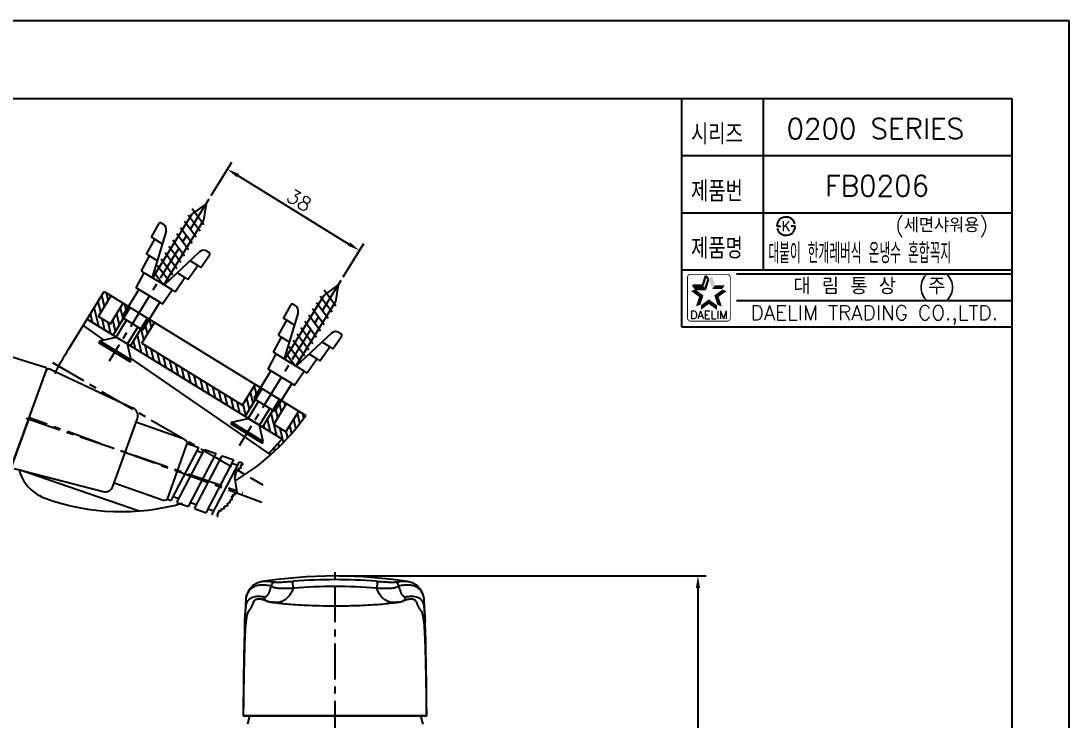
# Model space of a CAD drawing. Extents: x 7586 to 8180, y -5808 to -5388.
# Drawn here: x 7923.6 to 8180.5, y -5559.5 to -5388.1 of the extents above; entities that cross this region are included whole.
import ezdxf
from ezdxf.enums import TextEntityAlignment as Align

# ---------------------------------------------------------------- set-up
doc = ezdxf.new("R2010")
doc.units = 0
doc.header["$LTSCALE"] = 7
doc.header["$MEASUREMENT"] = 0
doc.linetypes.add('CENTER', pattern=[2, 1.25, -0.25, 0.25, -0.25])
doc.layers.get('0').update_dxf_attribs({"color": 2, "linetype": 'CONTINUOUS'})
for name, color, linetype in [('08_ALL_FEATURES', 7, 'CONTINUOUS'), ('CL', 1, 'CENTER'), ('D', 2, 'CONTINUOUS'), ('DIM', 2, 'CONTINUOUS'), ('DWG', 7, 'CONTINUOUS'), ('HT', 3, 'CONTINUOUS')]:
    doc.layers.add(name, color=color, linetype=linetype)
doc.styles.add('GHS', font='ROMANS.shx', dxfattribs={"bigfont": 'GHS.shx'})
doc.styles.add('HAN', font='TXT.shx', dxfattribs={"bigfont": 'GHS.shx'})
doc.styles.add('ROMANS', font='romans', dxfattribs={"bigfont": 'GHS.shx'})

# ---------------------------------------------------------------- blocks, each defined once
blk = doc.blocks.new('S')
at = {"layer": 'DWG', "color": 2}
for p, q in [((5592.17, 3275.28), (5596.35, 3275.51)), ((5596.35, 3276.4), (5600.01, 3276.61)), ((5596.35, 3275.51), (5596.35, 3276.4)), ((5596.35, 3275.51), (5596.35, 3273.32)), ((5600.54, 3276.11), (5600.54, 3275.6)), ((5568.04, 3273.82), (5567.54, 3273.82)), ((5567.54, 3264.82), (5567.54, 3273.82)), ((5568.04, 3273.82), (5568.04, 3269.32)), ((5568.04, 3273.82), (5570.94, 3270.92)), ((5583.79, 3273.12), (5587.98, 3273.36)), ((5583.79, 3272.32), (5583.79, 3273.12)), ((5587.98, 3274.17), (5592.17, 3274.41)), ((5587.98, 3273.36), (5587.98, 3274.17)), ((5599.43, 3274.15), (5587.98, 3271.06)), ((5587.98, 3273.36), (5587.98, 3269.32)), ((5592.17, 3274.41), (5592.17, 3275.28)), ((5592.17, 3274.41), (5592.17, 3272.19)), ((5570.94, 3270.92), (5575.79, 3270.92)), ((5570.94, 3270.92), (5570.94, 3267.72)), ((5583.79, 3272.32), (5575.79, 3272.32)), ((5575.79, 3272.32), (5575.79, 3269.32)), ((5583.79, 3266.32), (5583.79, 3272.32)), ((5587.82, 3267.72), (5589.37, 3271.57)), ((5587.98, 3270.92), (5606.46, 3270.92)), ((5589.37, 3267.07), (5591.18, 3271.57)), ((5591.18, 3267.07), (5592.99, 3271.57)), ((5592.99, 3267.07), (5594.8, 3271.57)), ((5594.8, 3267.07), (5596.61, 3271.57)), ((5596.61, 3267.07), (5598.42, 3271.57)), ((5598.42, 3267.07), (5600.23, 3271.57)), ((5600.23, 3267.07), (5602.04, 3271.57)), ((5602.04, 3267.07), (5603.85, 3271.57)), ((5603.85, 3267.07), (5605.66, 3271.57)), ((5605.66, 3267.07), (5607.47, 3271.57)), ((5610.33, 3269.33), (5606.46, 3270.92)), ((5568.04, 3264.82), (5568.04, 3269.32)), ((5568.04, 3264.82), (5570.94, 3267.72)), ((5570.94, 3267.72), (5575.79, 3267.72)), ((5575.79, 3266.32), (5575.79, 3269.32)), ((5587.98, 3265.28), (5587.98, 3269.32)), ((5587.98, 3267.72), (5606.46, 3267.72)), ((5610.33, 3269.33), (5606.47, 3267.72)), ((5583.79, 3266.32), (5575.79, 3266.32)), ((5583.79, 3266.32), (5583.79, 3265.52)), ((5583.79, 3265.52), (5587.98, 3265.28)), ((5599.43, 3264.49), (5587.98, 3267.59)), ((5587.98, 3265.28), (5587.98, 3264.47)), ((5592.17, 3264.23), (5592.17, 3266.45)), ((5596.35, 3263.13), (5596.35, 3265.32)), ((5567.54, 3264.82), (5568.04, 3264.82)), ((5587.98, 3264.47), (5592.17, 3264.23)), ((5592.17, 3264.23), (5592.17, 3263.37)), ((5592.17, 3263.37), (5596.35, 3263.13)), ((5596.35, 3263.13), (5596.35, 3262.24)), ((5600.54, 3263.04), (5600.54, 3262.53)), ((5596.35, 3262.24), (5600.01, 3262.03))]:
    blk.add_line(p, q, dxfattribs=at)
for centre, radius, start, end in [((5599.04, 3275.6), 1.5, 285.1209, 0.0005), ((5600.04, 3276.11), 0.5, 0.0005, 93.2254), ((5599.04, 3263.04), 1.5, 0.0005, 74.8801), ((5600.04, 3262.53), 0.5, 266.7756, 0.0005)]:
    blk.add_arc(centre, radius, start, end, dxfattribs=at)
blk = doc.blocks.new('RRJRTJR')
at = {"layer": 'HT'}
h = blk.add_hatch(dxfattribs=at)
h.set_pattern_fill('ANSI31', color=256, scale=10, angle=48.3666)
h.set_pattern_definition([(93.3666, (-23234.0394, 6594.5983), (-1.247842788, -0.073405562), [])])
h.paths.add_polyline_path([(30476.69, -10913.4), (30455.02, -10894.13), (30459.01, -10889.65), (30457.51, -10888.32), (30452.2, -10894.3), (30476.86, -10916.22), (30482.18, -10910.24), (30480.68, -10908.92)])
h.paths.add_polyline_path([(30448.29, -10888.15), (30445.68, -10885.83), (30449.66, -10881.34), (30448.17, -10880.02), (30442.85, -10885.99), (30448.46, -10890.98), (30453.77, -10885), (30452.28, -10883.67)])
edge = h.paths.add_edge_path()
edge.add_arc((30452.51, -10879.78), 55, 301.6255, 315.1778)
edge.add_line((30491.52, -10918.55), (30490.02, -10917.22))
edge.add_line((30490.02, -10917.22), (30486.04, -10921.7))
edge.add_line((30486.04, -10921.7), (30483.42, -10919.38))
edge.add_line((30483.42, -10919.38), (30487.41, -10914.89))
edge.add_line((30487.41, -10914.89), (30485.91, -10913.57))
edge.add_line((30485.91, -10913.57), (30480.6, -10919.54))
edge.add_line((30480.6, -10919.54), (30484.74, -10923.23))
edge.add_arc((30453.22, -10886.37), 48.5, 304.8222, 310.5369, ccw=False)
edge.add_line((30480.92, -10926.19), (30481.35, -10926.61))
at = {"color": 7, "linetype": 'Continuous'}
for p, q in [((30336.48, -10847.07), (30430.7, -10895.82)), ((30418.47, -10918.17), (30430.9, -10896.51))]:
    blk.add_line(p, q, dxfattribs=at)
blk.add_arc((30430.47, -10896.26), 0.5, 330.13, 62.6432, dxfattribs=at)
at = {"layer": 'CL', "color": 1}
for p, q in [((30477.38, -10862.2), (30446.39, -10897.07)), ((30505.79, -10887.44), (30474.14, -10923.05)), ((30432.65, -10895.04), (30478.23, -10933.5)), ((30423.92, -10907.3), (30473.08, -10934.55)), ((30477.25, -10937.69), (30424.68, -10907.34))]:
    blk.add_line(p, q, dxfattribs=at)
at = {"layer": 'D'}
blk.add_lwpolyline([(30474.18, -10927.32), (30474.17, -10927.78), (30473.8, -10927.77), (30473.79, -10927.95), (30473.61, -10927.95), (30473.6, -10928.5), (30473.04, -10928.49), (30473.03, -10928.86), (30472.66, -10928.85), (30472.66, -10929.04), (30472.29, -10929.03), (30472.28, -10929.4), (30472.09, -10929.39), (30472.08, -10929.95), (30471.9, -10929.94), (30471.88, -10930.5), (30471.7, -10930.49), (30471.61, -10934.19), (30471.05, -10934.17), (30471.04, -10934.73), (30470.48, -10934.71), (30470.48, -10935.08), (30470.11, -10935.07), (30470.09, -10935.81), (30469.72, -10935.8), (30469.71, -10935.99), (30469.53, -10935.98), (30469.52, -10936.35), (30469.15, -10936.34), (30469.15, -10936.53), (30468.78, -10936.52), (30468.76, -10937.07), (30468.21, -10937.06), (30468.2, -10937.24), (30467.83, -10937.23), (30467.82, -10937.6), (30467.09, -10937.59), (30467.08, -10937.96), (30466.52, -10937.94), (30466.52, -10938.13), (30466.33, -10938.12), (30466.33, -10938.31), (30466.14, -10938.3), (30466.13, -10938.67), (30465.95, -10938.67), (30465.94, -10939.22), (30465.77, -10939.22)], dxfattribs=at)
blk.add_point((30431.79, -10896.51), dxfattribs=at)
at = {"layer": 'DWG'}
for p, q in [((30437.18, -10892.38), (30448.17, -10880.02)), ((30445.68, -10885.83), (30449.66, -10881.34)), ((30448.17, -10880.02), (30491.52, -10918.55)), ((30448.29, -10888.15), (30452.28, -10883.67)), ((30442.85, -10885.99), (30484.74, -10923.23)), ((30445.68, -10885.83), (30448.29, -10888.15)), ((30448.46, -10890.98), (30453.77, -10885)), ((30441.62, -10887.39), (30446.04, -10891.76)), ((30452.2, -10894.3), (30457.51, -10888.32)), ((30455.02, -10894.13), (30459.01, -10889.65)), ((30455.02, -10894.13), (30476.69, -10913.4)), ((30424.68, -10907.34), (30430.78, -10896.73)), ((30431.79, -10896.51), (30450.2, -10909.46)), ((30451.74, -10897.38), (30481.35, -10926.61)), ((30424.68, -10907.34), (30418.59, -10917.95)), ((30476.69, -10913.4), (30480.68, -10908.92)), ((30441.94, -10927.49), (30450.78, -10912.1)), ((30476.86, -10916.22), (30482.18, -10910.24)), ((30460.94, -10919), (30450.26, -10912.93)), ((30480.6, -10919.54), (30485.91, -10913.57)), ((30483.42, -10919.38), (30487.41, -10914.89)), ((30486.04, -10921.7), (30490.02, -10917.22)), ((30418.91, -10918.93), (30439.37, -10928.31)), ((30420.04, -10919.44), (30447.26, -10934.53)), ((30486.04, -10921.7), (30483.42, -10919.38)), ((30454.58, -10932.86), (30461.75, -10920.26)), ((30455.45, -10933.36), (30464.39, -10921.76)), ((30456.74, -10934.09), (30465.67, -10922.49)), ((30461.75, -10920.26), (30464.39, -10921.76)), ((30465.09, -10923.3), (30463.77, -10922.56)), ((30465.67, -10922.49), (30468.31, -10923.98)), ((30459.37, -10935.58), (30468.31, -10923.98)), ((30460.69, -10936.33), (30469.62, -10924.73)), ((30469.01, -10925.53), (30467.69, -10924.78)), ((30469.62, -10924.73), (30472.26, -10926.23)), ((30423.37, -10926.21), (30423.43, -10926.26)), ((30453.09, -10932.82), (30442.41, -10926.75)), ((30463.32, -10937.83), (30472.26, -10926.23)), ((30464.61, -10938.56), (30473.55, -10926.96)), ((30472.96, -10927.78), (30471.64, -10927.03)), ((30473.55, -10926.96), (30474.18, -10927.32)), ((30454.58, -10932.86), (30455.45, -10933.36)), ((30457.38, -10933.3), (30456.07, -10932.56)), ((30456.74, -10934.09), (30459.37, -10935.58)), ((30461.31, -10935.53), (30459.99, -10934.78)), ((30460.69, -10936.33), (30463.32, -10937.83)), ((30465.26, -10937.78), (30463.94, -10937.03))]:
    blk.add_line(p, q, dxfattribs=at)
for centre, radius, start, end in [((30549.29, -10992.04), 150, 138.3666, 141.0462), ((30431.38, -10897.08), 0.7, 54.8736, 150.13), ((30449.05, -10911.1), 2, 330.13, 54.8736), ((30430.01, -10918.73), 10, 184.0321, 228.3666), ((30460.24, -10920.32), 1.5, 2.6019, 62.1343), ((30452.51, -10879.78), 55, 290.6164, 315.1778), ((30453.22, -10886.37), 48.5, 304.8222, 310.5369), ((30430.07, -10918.79), 10, 228.3666, 240.1015), ((30452.51, -10879.78), 55, 240.1015, 275.8073), ((30440.21, -10926.49), 2, 245.3864, 330.13), ((30453.87, -10931.54), 1.5, 238.6695, 298.2019)]:
    blk.add_arc(centre, radius, start, end, dxfattribs=at)
at = {"layer": 'D', "rotation": 48.36657741963668}
for p in [(29192.73, -17228.43), (29221.13, -17253.68)]:
    blk.add_blockref('S', p, dxfattribs=at)
blk = doc.blocks.new('BORDER')
for p, q in [((1, 1), (0, 1)), ((1, 0), (1, 1))]:
    blk.add_line(p, q)
blk = doc.blocks.new('KS')
at = {"layer": 'D'}
for p, q in [((-2.25, 0), (-1.75, 0)), ((-1.75, 0), (-1.25, 0)), ((1.75, 0), (1.25, 0)), ((2.25, 0), (1.75, 0))]:
    blk.add_line(p, q, dxfattribs=at)
for start, end in [(15, 180), (195, 0)]:
    blk.add_arc((0, 0), 2.25, start, end, dxfattribs=at)
at = {"layer": 'D', "style": 'HAN'}
blk.add_text('K', height=2.39, dxfattribs=at).set_placement((0, 0), align=Align.MIDDLE)

msp = doc.modelspace()

# ---------------------------------------------------------------- linework, layer by layer
at = {"color": 4}
for p, q in [((7617.5, -5407.09), (8166.5, -5407.09)), ((8166.5, -5407.09), (8166.5, -5797.09))]:
    msp.add_line(p, q, dxfattribs=at)
at = {"color": 7}
for p, q in [((8085.5, -5407.09), (8085.5, -5463.09)), ((8105.5, -5407.09), (8105.5, -5449.09)), ((8085.5, -5421.09), (8166.5, -5421.09)), ((8085.5, -5435.09), (8166.5, -5435.09)), ((8085.5, -5449.09), (8166.5, -5449.09)), ((8085.5, -5463.09), (8166.5, -5463.09))]:
    msp.add_line(p, q, dxfattribs=at)
at = {"color": 2}
for p, q in [((8090.74, -5452.9), (8091.49, -5450.6)), ((8092.15, -5451.51), (8091.49, -5450.6)), ((8088.31, -5452.9), (8090.74, -5452.9)), ((8088.98, -5453.82), (8088.31, -5452.9)), ((8091.4, -5453.82), (8092.15, -5451.51)), ((8088.98, -5453.82), (8091.4, -5453.82))]:
    msp.add_line(p, q, dxfattribs=at)
at = {"color": 2, "linetype": 'Continuous'}
for p, q in [((8099, -5450.09), (8166.5, -5450.09)), ((8099, -5456.59), (8166.5, -5456.59))]:
    msp.add_line(p, q, dxfattribs=at)
at = {"color": 7, "linetype": 'Continuous'}
for p, q in [((7978.1, -5558.49), (8023.1, -5558.49)), ((8023.09, -5558.49), (7978.11, -5558.49))]:
    msp.add_line(p, q, dxfattribs=at)
at = {"color": 2, "linetype": 'Continuous', "const_width": 0.2}
for points in [[(8086.97, -5450.95, -0.414214), (8087.72, -5450.2)], [(8086.97, -5460.95), (8086.97, -5450.95, -1)], [(8087.72, -5450.2), (8096.72, -5450.2, -0.414214), (8097.47, -5450.95, 0.043396)], [(8097.47, -5450.95), (8097.47, -5460.95, -0.414214), (8096.72, -5461.7)], [(8096.72, -5461.7), (8087.97, -5461.7, -0.414214), (8086.97, -5460.95, 0.672398)]]:
    msp.add_lwpolyline(points, format="xyb", dxfattribs=at)
at = {"color": 2}
for points in [[(8090.74, -5452.9), (8091.4, -5453.82), (8091.49, -5450.6), (8092.15, -5451.51)], [(8092.96, -5450.6), (8092.3, -5451.51), (8093.71, -5452.9), (8093.05, -5453.82)], [(8088.31, -5452.9), (8088.98, -5453.82), (8090.74, -5452.9), (8091.4, -5453.82)], [(8093.71, -5452.9), (8093.05, -5453.82), (8096.14, -5452.9), (8095.47, -5453.82)], [(8089.82, -5455.73), (8090.89, -5455.38), (8087.85, -5454.31), (8088.93, -5453.96)], [(8089.07, -5458.04), (8090.14, -5457.69), (8089.82, -5455.73), (8090.89, -5455.38)], [(8096.59, -5454.31), (8095.52, -5453.96), (8094.63, -5455.73), (8093.56, -5455.38)], [(8094.63, -5455.73), (8093.56, -5455.38), (8095.38, -5458.04), (8094.31, -5457.69)], [(8092.22, -5457.48), (8092.22, -5456.35), (8090.26, -5458.91), (8090.26, -5457.78)], [(8094.19, -5458.91), (8094.19, -5457.78), (8092.22, -5457.48), (8092.22, -5456.35)]]:
    msp.add_solid(points, dxfattribs=at)
at = {"layer": '08_ALL_FEATURES', "color": 7, "linetype": 'Continuous'}
for p, q in [((7986.39, -5525.01), (7982.75, -5525.53)), ((7982.75, -5525.53), (7982.77, -5525.53)), ((8019.47, -5525.81), (8018.38, -5525.53)), ((8018.38, -5525.53), (8018.4, -5525.53)), ((7978.71, -5529.82), (7978.44, -5536.28)), ((7978.71, -5529.8), (7978.71, -5529.82)), ((7981.3, -5529.87), (7981.27, -5529.88)), ((7981.28, -5529.88), (7981.29, -5529.88)), ((7981.28, -5529.88), (7981.28, -5529.88)), ((7981.29, -5529.87), (7981.29, -5529.87)), ((7981.29, -5529.88), (7981.29, -5529.88)), ((7981.29, -5529.88), (7981.29, -5529.88)), ((7981.29, -5529.88), (7981.29, -5529.88)), ((7981.3, -5529.87), (7981.3, -5529.87)), ((7981.3, -5529.87), (7981.3, -5529.87)), ((7981.3, -5529.87), (7981.3, -5529.87)), ((7981.31, -5529.87), (7981.31, -5529.87)), ((7981.31, -5529.87), (7981.31, -5529.87)), ((7981.32, -5529.86), (7981.32, -5529.86)), ((7981.33, -5529.86), (7981.33, -5529.86)), ((7981.33, -5529.86), (7981.33, -5529.86)), ((7981.34, -5529.86), (7981.34, -5529.86)), ((7981.34, -5529.86), (7981.34, -5529.86)), ((7981.35, -5529.85), (7981.36, -5529.85)), ((7981.35, -5529.86), (7981.35, -5529.85)), ((7981.36, -5529.85), (7981.36, -5529.85)), ((7981.37, -5529.85), (7981.38, -5529.85)), ((7981.37, -5529.85), (7981.37, -5529.85)), ((7981.38, -5529.85), (7981.39, -5529.84)), ((7981.39, -5529.84), (7981.4, -5529.84)), ((7981.39, -5529.84), (7981.39, -5529.84)), ((7981.4, -5529.84), (7981.41, -5529.84)), ((7981.41, -5529.84), (7981.42, -5529.84)), ((7981.42, -5529.84), (7981.43, -5529.83)), ((7981.43, -5529.83), (7981.44, -5529.83)), ((7981.43, -5529.83), (7981.43, -5529.83)), ((7981.44, -5529.83), (7981.45, -5529.83)), ((7981.45, -5529.83), (7981.46, -5529.82)), ((7981.46, -5529.82), (7981.47, -5529.82)), ((7981.49, -5529.82), (7981.5, -5529.82)), ((7981.52, -5529.81), (7981.53, -5529.81)), ((7981.52, -5529.81), (7981.52, -5529.81)), ((7981.53, -5529.81), (7981.54, -5529.81)), ((7981.54, -5529.81), (7981.55, -5529.81)), ((7981.55, -5529.81), (7981.56, -5529.8)), ((7981.56, -5529.8), (7981.58, -5529.8)), ((7981.58, -5529.8), (7981.59, -5529.8)), ((7981.59, -5529.8), (7981.6, -5529.8)), ((7981.6, -5529.8), (7981.62, -5529.8)), ((7981.62, -5529.8), (7981.63, -5529.79)), ((7981.63, -5529.79), (7981.64, -5529.79)), ((7981.64, -5529.79), (7981.66, -5529.79)), ((7981.66, -5529.79), (7981.67, -5529.79)), ((7981.7, -5529.78), (7981.72, -5529.78)), ((7981.72, -5529.78), (7981.73, -5529.78)), ((7981.73, -5529.78), (7981.75, -5529.78)), ((7981.75, -5529.78), (7981.76, -5529.78)), ((7981.76, -5529.78), (7981.78, -5529.78)), ((7981.78, -5529.78), (7981.8, -5529.78)), ((7981.8, -5529.78), (7981.81, -5529.78)), ((7981.81, -5529.78), (7981.83, -5529.77)), ((7981.83, -5529.77), (7981.85, -5529.77)), ((7982.24, -5529.79), (7982.27, -5529.79)), ((7982.27, -5529.79), (7982.3, -5529.79)), ((7982.3, -5529.79), (7982.33, -5529.8)), ((7982.33, -5529.8), (7982.36, -5529.8)), ((7982.36, -5529.8), (7982.39, -5529.8)), ((7982.39, -5529.8), (7982.42, -5529.81)), ((7982.42, -5529.81), (7982.45, -5529.81)), ((7982.45, -5529.81), (7982.48, -5529.82)), ((7982.48, -5529.82), (7982.51, -5529.82)), ((7982.51, -5529.82), (7982.54, -5529.83)), ((7982.54, -5529.83), (7982.58, -5529.83)), ((7982.58, -5529.83), (7982.61, -5529.84)), ((7982.61, -5529.84), (7982.64, -5529.85)), ((7982.64, -5529.85), (7982.68, -5529.86)), ((7982.68, -5529.86), (7982.71, -5529.86)), ((7982.71, -5529.86), (7982.75, -5529.87)), ((7982.92, -5529.92), (7982.96, -5529.93)), ((7982.96, -5529.93), (7983.01, -5529.94)), ((7983.01, -5529.94), (7983.06, -5529.96)), ((7983.06, -5529.96), (7983.11, -5529.97)), ((7983.11, -5529.97), (7983.17, -5529.99)), ((7983.17, -5529.99), (7983.23, -5530.01)), ((7983.23, -5530.01), (7983.29, -5530.03)), ((7984.43, -5530.48), (7984.47, -5530.49)), ((7984.47, -5530.49), (7984.51, -5530.49)), ((7984.51, -5530.49), (7984.54, -5530.5)), ((7984.54, -5530.5), (7984.58, -5530.51)), ((7984.58, -5530.51), (7984.62, -5530.52)), ((7984.62, -5530.52), (7984.65, -5530.52)), ((7984.65, -5530.52), (7984.69, -5530.53)), ((7984.69, -5530.53), (7984.72, -5530.53)), ((7984.72, -5530.53), (7984.78, -5530.54)), ((7984.78, -5530.54), (7984.83, -5530.55)), ((7984.83, -5530.55), (7984.89, -5530.56)), ((7984.89, -5530.56), (7984.95, -5530.57)), ((7984.95, -5530.57), (7985.12, -5530.59)), ((7985.12, -5530.59), (7985.4, -5530.63)), ((7985.4, -5530.63), (7985.7, -5530.67)), ((7985.7, -5530.67), (7986.01, -5530.71)), ((7986.01, -5530.71), (7986.34, -5530.76)), ((8014.5, -5530.79), (8014.94, -5530.74)), ((8014.94, -5530.74), (8015.22, -5530.7)), ((8015.22, -5530.7), (8015.5, -5530.67)), ((8015.5, -5530.67), (8015.77, -5530.63)), ((8015.77, -5530.63), (8016.13, -5530.58)), ((8016.12, -5530.58), (8016.21, -5530.57)), ((8016.21, -5530.57), (8016.26, -5530.56)), ((8016.26, -5530.56), (8016.31, -5530.55)), ((8016.31, -5530.55), (8016.36, -5530.54)), ((8016.36, -5530.54), (8016.42, -5530.54)), ((8016.42, -5530.54), (8016.45, -5530.53)), ((8016.45, -5530.53), (8016.49, -5530.52)), ((8016.54, -5530.51), (8016.57, -5530.51)), ((8016.57, -5530.51), (8016.61, -5530.5)), ((8016.61, -5530.5), (8016.65, -5530.49)), ((8016.65, -5530.49), (8016.68, -5530.49)), ((8016.68, -5530.49), (8016.72, -5530.48)), ((8016.72, -5530.48), (8016.75, -5530.47)), ((8016.75, -5530.47), (8016.79, -5530.46)), ((8017.64, -5530.11), (8017.67, -5530.1)), ((8017.67, -5530.1), (8017.69, -5530.09)), ((8017.69, -5530.09), (8017.71, -5530.08)), ((8017.71, -5530.08), (8017.74, -5530.07)), ((8017.74, -5530.07), (8017.78, -5530.06)), ((8017.78, -5530.06), (8017.82, -5530.05)), ((8017.82, -5530.05), (8017.85, -5530.03)), ((8017.85, -5530.03), (8017.89, -5530.02)), ((8017.89, -5530.02), (8017.93, -5530.01)), ((8017.93, -5530.01), (8017.96, -5530)), ((8017.96, -5530), (8018, -5529.99)), ((8018, -5529.99), (8018.03, -5529.98)), ((8018.03, -5529.98), (8018.06, -5529.97)), ((8018.06, -5529.97), (8018.1, -5529.96)), ((8018.1, -5529.96), (8018.13, -5529.95)), ((8018.13, -5529.95), (8018.16, -5529.94)), ((8018.16, -5529.94), (8018.19, -5529.93)), ((8018.19, -5529.93), (8018.22, -5529.92)), ((8018.22, -5529.92), (8018.25, -5529.91)), ((8018.25, -5529.91), (8018.28, -5529.9)), ((8018.28, -5529.9), (8018.31, -5529.9)), ((8018.31, -5529.9), (8018.33, -5529.89)), ((8018.33, -5529.89), (8018.36, -5529.88)), ((8018.36, -5529.88), (8018.39, -5529.87)), ((8018.39, -5529.87), (8018.42, -5529.87)), ((8018.42, -5529.87), (8018.44, -5529.86)), ((8018.44, -5529.86), (8018.47, -5529.86)), ((8018.47, -5529.86), (8018.5, -5529.85)), ((8018.5, -5529.85), (8018.51, -5529.85)), ((8018.51, -5529.85), (8018.53, -5529.84)), ((8018.53, -5529.84), (8018.55, -5529.84)), ((8018.55, -5529.84), (8018.57, -5529.84)), ((8018.57, -5529.84), (8018.58, -5529.83)), ((8018.58, -5529.83), (8018.6, -5529.83)), ((8018.6, -5529.83), (8018.62, -5529.83)), ((8018.62, -5529.83), (8018.63, -5529.82)), ((8018.63, -5529.82), (8018.65, -5529.82)), ((8018.65, -5529.82), (8018.67, -5529.82)), ((8018.67, -5529.82), (8018.68, -5529.82)), ((8018.68, -5529.82), (8018.7, -5529.81)), ((8018.7, -5529.81), (8018.71, -5529.81)), ((8018.71, -5529.81), (8018.73, -5529.81)), ((8018.73, -5529.81), (8018.75, -5529.81)), ((8018.75, -5529.81), (8018.76, -5529.8)), ((8018.76, -5529.8), (8018.78, -5529.8)), ((8018.78, -5529.8), (8018.79, -5529.8)), ((8018.79, -5529.8), (8018.81, -5529.8)), ((8018.81, -5529.8), (8018.82, -5529.79)), ((8018.82, -5529.79), (8018.84, -5529.79)), ((8018.84, -5529.79), (8018.85, -5529.79)), ((8018.85, -5529.79), (8018.87, -5529.79)), ((8018.87, -5529.79), (8018.88, -5529.79)), ((8018.9, -5529.79), (8018.92, -5529.78)), ((8018.92, -5529.78), (8018.93, -5529.78)), ((8018.93, -5529.78), (8018.95, -5529.78)), ((8018.95, -5529.78), (8018.96, -5529.78)), ((8018.96, -5529.78), (8018.98, -5529.78)), ((8018.98, -5529.78), (8018.99, -5529.78)), ((8018.99, -5529.78), (8019, -5529.78)), ((8019, -5529.78), (8019.02, -5529.78)), ((8019.02, -5529.78), (8019.03, -5529.78)), ((8019.03, -5529.78), (8019.04, -5529.78)), ((8019.04, -5529.78), (8019.06, -5529.77)), ((8019.06, -5529.77), (8019.07, -5529.77)), ((8019.07, -5529.77), (8019.08, -5529.77)), ((8019.08, -5529.77), (8019.1, -5529.77)), ((8019.1, -5529.77), (8019.11, -5529.77)), ((8019.11, -5529.77), (8019.12, -5529.77)), ((8019.12, -5529.77), (8019.13, -5529.77)), ((8019.13, -5529.77), (8019.15, -5529.77)), ((8019.15, -5529.77), (8019.16, -5529.77)), ((8019.16, -5529.77), (8019.17, -5529.77)), ((8019.17, -5529.77), (8019.18, -5529.77)), ((8019.18, -5529.77), (8019.2, -5529.77)), ((8019.2, -5529.77), (8019.21, -5529.77)), ((8019.21, -5529.77), (8019.22, -5529.77)), ((8019.22, -5529.77), (8019.23, -5529.77)), ((8019.23, -5529.77), (8019.24, -5529.77)), ((8019.24, -5529.77), (8019.25, -5529.77)), ((8019.25, -5529.77), (8019.27, -5529.77)), ((8019.27, -5529.77), (8019.28, -5529.77)), ((8019.28, -5529.77), (8019.29, -5529.77)), ((8019.29, -5529.77), (8019.3, -5529.77)), ((8019.3, -5529.77), (8019.31, -5529.77)), ((8019.31, -5529.77), (8019.32, -5529.77)), ((8019.32, -5529.77), (8019.33, -5529.78)), ((8019.33, -5529.78), (8019.34, -5529.78)), ((8019.34, -5529.78), (8019.35, -5529.78)), ((8019.35, -5529.78), (8019.37, -5529.78)), ((8019.37, -5529.78), (8019.38, -5529.78)), ((8019.38, -5529.78), (8019.39, -5529.78)), ((8019.39, -5529.78), (8019.4, -5529.78)), ((8019.4, -5529.78), (8019.41, -5529.78)), ((8019.41, -5529.78), (8019.42, -5529.78)), ((8019.42, -5529.78), (8019.43, -5529.78)), ((8019.43, -5529.78), (8019.44, -5529.78)), ((8019.44, -5529.78), (8019.45, -5529.78)), ((8019.45, -5529.78), (8019.46, -5529.79)), ((8019.46, -5529.79), (8019.47, -5529.79)), ((8019.47, -5529.79), (8019.48, -5529.79)), ((8019.48, -5529.79), (8019.49, -5529.79)), ((8019.48, -5529.79), (8019.48, -5529.79)), ((8019.51, -5529.79), (8019.52, -5529.79)), ((8019.52, -5529.79), (8019.53, -5529.79)), ((8019.53, -5529.79), (8019.53, -5529.8)), ((8019.54, -5529.8), (8019.54, -5529.8)), ((8019.55, -5529.8), (8019.55, -5529.8)), ((8019.56, -5529.8), (8019.56, -5529.8)), ((8019.57, -5529.8), (8019.59, -5529.8)), ((8019.57, -5529.8), (8019.57, -5529.8)), ((8019.59, -5529.8), (8019.6, -5529.81)), ((8019.6, -5529.81), (8019.61, -5529.81)), ((8019.61, -5529.81), (8019.62, -5529.81)), ((8019.62, -5529.81), (8019.63, -5529.81)), ((8019.63, -5529.81), (8019.65, -5529.82)), ((8019.66, -5529.82), (8019.67, -5529.82)), ((8019.67, -5529.82), (8019.68, -5529.82)), ((8019.68, -5529.82), (8019.7, -5529.83)), ((8019.7, -5529.83), (8019.71, -5529.83)), ((8019.71, -5529.83), (8019.72, -5529.83)), ((8019.71, -5529.83), (8019.71, -5529.83)), ((8019.72, -5529.83), (8019.73, -5529.84)), ((8019.73, -5529.84), (8019.74, -5529.84)), ((8019.74, -5529.84), (8019.75, -5529.84)), ((8019.75, -5529.84), (8019.76, -5529.84)), ((8019.76, -5529.84), (8019.77, -5529.85)), ((8019.77, -5529.85), (8019.78, -5529.85)), ((8019.78, -5529.85), (8019.79, -5529.85)), ((8019.78, -5529.85), (8019.78, -5529.85)), ((8019.79, -5529.85), (8019.8, -5529.86)), ((8019.81, -5529.86), (8019.81, -5529.86)), ((8019.82, -5529.86), (8019.83, -5529.86)), ((8019.82, -5529.86), (8019.82, -5529.86)), ((8019.83, -5529.87), (8019.84, -5529.87)), ((8019.83, -5529.87), (8019.83, -5529.87)), ((8019.84, -5529.87), (8019.85, -5529.87)), ((8019.84, -5529.87), (8019.84, -5529.87)), ((8019.86, -5529.88), (8019.85, -5529.87)), ((8019.85, -5529.87), (8019.85, -5529.87)), ((8019.85, -5529.87), (8019.85, -5529.87)), ((8019.86, -5529.88), (8019.86, -5529.88)), ((8019.86, -5529.88), (8019.86, -5529.88)), ((8019.86, -5529.88), (8019.86, -5529.88)), ((8019.86, -5529.88), (8019.86, -5529.88)), ((8022.44, -5529.82), (8022.44, -5529.8)), ((8022.71, -5536.28), (8022.44, -5529.82)), ((7986.34, -5530.76), (7986.69, -5530.8)), ((7986.69, -5530.8), (7987.06, -5530.84)), ((7987.06, -5530.84), (7987.45, -5530.88)), ((7987.45, -5530.88), (7987.87, -5530.92)), ((7987.87, -5530.92), (7988.31, -5530.97)), ((7988.31, -5530.97), (7988.78, -5531.01)), ((7988.78, -5531.01), (7989.27, -5531.05)), ((7989.27, -5531.05), (7989.79, -5531.09)), ((7989.79, -5531.09), (7990.35, -5531.14)), ((7990.35, -5531.14), (7990.95, -5531.18)), ((7990.95, -5531.18), (7991.59, -5531.22)), ((7991.59, -5531.22), (7992.27, -5531.26)), ((7992.27, -5531.26), (7992.98, -5531.3)), ((7992.98, -5531.3), (7993.74, -5531.33)), ((7994.96, -5531.38), (7995.83, -5531.41)), ((7995.83, -5531.41), (7996.74, -5531.43)), ((7996.74, -5531.43), (7997.69, -5531.45)), ((7997.69, -5531.45), (7998.67, -5531.47)), ((7998.67, -5531.47), (7999.68, -5531.48)), ((7999.68, -5531.48), (8000.69, -5531.48)), ((8000.69, -5531.48), (8001.49, -5531.48)), ((8001.49, -5531.48), (8002.27, -5531.47)), ((8002.27, -5531.47), (8003.03, -5531.46)), ((8003.03, -5531.46), (8003.78, -5531.45)), ((8003.78, -5531.45), (8004.5, -5531.43)), ((8004.5, -5531.43), (8005.21, -5531.41)), ((8005.21, -5531.41), (8005.9, -5531.39)), ((8005.9, -5531.39), (8006.57, -5531.37)), ((8006.57, -5531.37), (8007.22, -5531.34)), ((8008.07, -5531.3), (8008.69, -5531.27)), ((8008.69, -5531.27), (8009.29, -5531.24)), ((8009.29, -5531.24), (8009.88, -5531.2)), ((8009.88, -5531.2), (8010.45, -5531.16)), ((8010.45, -5531.16), (8011.01, -5531.12)), ((8011.01, -5531.12), (8011.55, -5531.08)), ((8011.55, -5531.08), (8012.08, -5531.04)), ((8012.08, -5531.04), (8012.59, -5530.99)), ((8012.59, -5530.99), (8013.09, -5530.94)), ((8013.09, -5530.94), (8013.57, -5530.89)), ((8013.57, -5530.89), (8014.04, -5530.84)), ((8014.04, -5530.84), (8014.5, -5530.79)), ((7978.4, -5537.53), (7978.37, -5538.53)), ((7978.43, -5536.53), (7978.4, -5537.53)), ((7978.44, -5536.29), (7978.43, -5536.53)), ((8022.75, -5537.37), (8022.71, -5536.29)), ((8022.78, -5538.33), (8022.75, -5537.37)), ((8022.81, -5539.6), (8022.78, -5538.33)), ((7978.33, -5539.84), (7978.16, -5549.34)), ((7978.37, -5538.53), (7978.33, -5539.84)), ((8022.86, -5541.93), (8022.81, -5539.6)), ((8023.01, -5550.95), (8022.86, -5541.93)), ((7978.16, -5549.34), (7978.12, -5552.22)), ((8023.04, -5553.81), (8023.01, -5550.95)), ((7978.12, -5552.22), (7978.09, -5555.46)), ((8023.05, -5555.13), (8023.04, -5553.81)), ((7978.09, -5555.46), (7978.08, -5558.49)), ((8023.07, -5558.33), (8023.05, -5555.13)), ((8023.07, -5558.49), (7978.08, -5558.49)), ((8023.07, -5558.49), (8023.07, -5558.33))]:
    msp.add_line(p, q, dxfattribs=at)
for points in [[(7982.77, -5525.53), (7981.68, -5525.81), (7980.42, -5526.51), (7979.6, -5527.4), (7979.16, -5528.26), (7978.85, -5529.06), (7978.71, -5529.8)], [(8000.57, -5524.12), (7993.56, -5524.34), (7986.39, -5525.01)], [(8018.4, -5525.53), (8014.76, -5525.01), (8007.58, -5524.34), (8000.57, -5524.12)], [(8022.44, -5529.8), (8022.29, -5529.06), (8021.99, -5528.26), (8021.55, -5527.4), (8020.73, -5526.51), (8019.47, -5525.81)], [(7981.32, -5529.87), (7981.32, -5529.87), (7981.32, -5529.87)], [(7981.47, -5529.82), (7981.48, -5529.82), (7981.49, -5529.82)], [(7981.5, -5529.82), (7981.51, -5529.81), (7981.51, -5529.81)], [(7981.67, -5529.79), (7981.69, -5529.79), (7981.69, -5529.79), (7981.7, -5529.78)], [(7981.85, -5529.77), (7981.87, -5529.77), (7981.88, -5529.77), (7981.9, -5529.77), (7981.91, -5529.77), (7981.92, -5529.77), (7981.93, -5529.77), (7981.94, -5529.77), (7981.96, -5529.77), (7981.97, -5529.77), (7981.98, -5529.77), (7981.99, -5529.77), (7982, -5529.77), (7982.02, -5529.77), (7982.03, -5529.77), (7982.04, -5529.77), (7982.05, -5529.77), (7982.07, -5529.77), (7982.08, -5529.77), (7982.09, -5529.77), (7982.11, -5529.78), (7982.12, -5529.78), (7982.13, -5529.78), (7982.15, -5529.78), (7982.16, -5529.78), (7982.17, -5529.78), (7982.19, -5529.78), (7982.2, -5529.78), (7982.21, -5529.78), (7982.23, -5529.78), (7982.24, -5529.79)], [(7982.75, -5529.87), (7982.78, -5529.88), (7982.8, -5529.89), (7982.83, -5529.89), (7982.85, -5529.9), (7982.87, -5529.9), (7982.89, -5529.91), (7982.92, -5529.92)], [(7983.29, -5530.03), (7983.35, -5530.05), (7983.38, -5530.06), (7983.41, -5530.07), (7983.44, -5530.08), (7983.47, -5530.09), (7983.49, -5530.11), (7983.52, -5530.12), (7983.55, -5530.13), (7983.57, -5530.14), (7983.59, -5530.15), (7983.61, -5530.15), (7983.62, -5530.16), (7983.63, -5530.16), (7983.64, -5530.17), (7983.65, -5530.18), (7983.66, -5530.18), (7983.69, -5530.2), (7983.72, -5530.22), (7983.73, -5530.22)], [(7983.73, -5530.22), (7983.74, -5530.23), (7983.75, -5530.24), (7983.76, -5530.24), (7983.78, -5530.25), (7983.79, -5530.26), (7983.8, -5530.26), (7983.82, -5530.27), (7983.83, -5530.28), (7983.85, -5530.29), (7983.86, -5530.29), (7983.88, -5530.3), (7983.89, -5530.31), (7983.91, -5530.31), (7983.92, -5530.32), (7983.94, -5530.33), (7983.95, -5530.33), (7983.97, -5530.34), (7983.98, -5530.35), (7984, -5530.35), (7984.01, -5530.36), (7984.03, -5530.36), (7984.05, -5530.37), (7984.06, -5530.38), (7984.08, -5530.38), (7984.09, -5530.39), (7984.11, -5530.39), (7984.13, -5530.4), (7984.14, -5530.4), (7984.16, -5530.41), (7984.18, -5530.41), (7984.2, -5530.42), (7984.21, -5530.42), (7984.23, -5530.43), (7984.25, -5530.43), (7984.27, -5530.44), (7984.28, -5530.44), (7984.3, -5530.45), (7984.32, -5530.45), (7984.34, -5530.46), (7984.36, -5530.46), (7984.38, -5530.47), (7984.4, -5530.47), (7984.43, -5530.48)], [(8016.49, -5530.52), (8016.5, -5530.52), (8016.54, -5530.51)], [(8016.79, -5530.46), (8016.8, -5530.46), (8016.82, -5530.45), (8016.84, -5530.45), (8016.86, -5530.44), (8016.87, -5530.44), (8016.89, -5530.44), (8016.91, -5530.43), (8016.92, -5530.43), (8016.94, -5530.42), (8016.95, -5530.42), (8016.97, -5530.41), (8016.98, -5530.41), (8017, -5530.4), (8017.02, -5530.4), (8017.03, -5530.39), (8017.05, -5530.39), (8017.06, -5530.38), (8017.08, -5530.38), (8017.09, -5530.37), (8017.11, -5530.37), (8017.12, -5530.36), (8017.13, -5530.36), (8017.15, -5530.35), (8017.16, -5530.35), (8017.18, -5530.34), (8017.19, -5530.34), (8017.2, -5530.33), (8017.22, -5530.32), (8017.23, -5530.32), (8017.25, -5530.31), (8017.26, -5530.31), (8017.27, -5530.3), (8017.29, -5530.29), (8017.3, -5530.29), (8017.31, -5530.28), (8017.32, -5530.27), (8017.34, -5530.27), (8017.35, -5530.26), (8017.36, -5530.26), (8017.37, -5530.25), (8017.39, -5530.24), (8017.4, -5530.24), (8017.41, -5530.23), (8017.42, -5530.22)], [(8017.42, -5530.22), (8017.43, -5530.22), (8017.44, -5530.21), (8017.45, -5530.2)], [(8017.45, -5530.2), (8017.49, -5530.18), (8017.5, -5530.18), (8017.5, -5530.17), (8017.51, -5530.17), (8017.51, -5530.17), (8017.51, -5530.17), (8017.52, -5530.17), (8017.52, -5530.16), (8017.53, -5530.16), (8017.53, -5530.16), (8017.53, -5530.16), (8017.54, -5530.15), (8017.55, -5530.15), (8017.55, -5530.15), (8017.56, -5530.14), (8017.57, -5530.14), (8017.57, -5530.14), (8017.58, -5530.13), (8017.59, -5530.13), (8017.6, -5530.13), (8017.61, -5530.12), (8017.62, -5530.12), (8017.63, -5530.11), (8017.64, -5530.11)], [(8018.88, -5529.79), (8018.9, -5529.79), (8018.9, -5529.79)], [(8019.49, -5529.79), (8019.5, -5529.79), (8019.51, -5529.79)], [(8019.65, -5529.82), (8019.66, -5529.82), (8019.66, -5529.82)], [(8019.8, -5529.86), (8019.8, -5529.86), (8019.81, -5529.86)], [(7993.74, -5531.33), (7994.14, -5531.35), (7994.96, -5531.38)], [(8007.22, -5531.34), (8007.44, -5531.33), (8008.07, -5531.3)]]:
    msp.add_lwpolyline(points, dxfattribs=at)
for centre, radius, start, end in [((7983.65, -5531.21), 5.75, 96.9174, 98.8158), ((8000.55, -5656.06), 130.99, 89.9882, 94.431), ((8000.58, -5656.63), 131.56, 85.5786, 90.0022), ((8017.5, -5531.2), 5.74, 81.1803, 83.0992), ((8000.6, -5644.71), 117.96, 90.0147, 94.9513), ((8000.54, -5644.71), 117.96, 85.049, 89.9859)]:
    msp.add_arc(centre, radius, start, end, dxfattribs=at)
for points, knots in [([(7982.96, -5525.5), (7983.4, -5525.45), (7984.36, -5525.44), (7985.32, -5525.57), (7985.82, -5525.67)], [0, 0, 0, 0, 0.460305, 1, 1, 1, 1]), ([(7985.82, -5525.67), (7985.88, -5525.69), (7986.04, -5525.7), (7986.33, -5525.71), (7986.75, -5525.7), (7987.3, -5525.68), (7987.95, -5525.64), (7988.7, -5525.59), (7989.54, -5525.53), (7990.12, -5525.49), (7990.43, -5525.46)], [0, 0, 0, 0, 0.037721, 0.101575, 0.193346, 0.311376, 0.454419, 0.618564, 0.802034, 1, 1, 1, 1]), ([(7990.42, -5527.19), (7990.44, -5527.16), (7990.46, -5527.08), (7990.43, -5526.96), (7990.36, -5526.85), (7990.32, -5526.71), (7990.31, -5526.57), (7990.29, -5526.43), (7990.28, -5526.28), (7990.27, -5526.14), (7990.27, -5526.01), (7990.27, -5525.89), (7990.28, -5525.77), (7990.3, -5525.68), (7990.31, -5525.6), (7990.33, -5525.53), (7990.37, -5525.48), (7990.41, -5525.47), (7990.43, -5525.46)], [0, 0, 0, 0, 0.058068, 0.124876, 0.199798, 0.277331, 0.356853, 0.437302, 0.517199, 0.594892, 0.668839, 0.737546, 0.799723, 0.854061, 0.899359, 0.93628, 0.96852, 1, 1, 1, 1]), ([(8010.72, -5525.46), (8010.74, -5525.47), (8010.77, -5525.48), (8010.81, -5525.53), (8010.84, -5525.59), (8010.87, -5525.71), (8010.89, -5525.89), (8010.91, -5526.14), (8010.89, -5526.42), (8010.86, -5526.7), (8010.83, -5526.96), (8010.77, -5527.12), (8010.72, -5527.19)], [0, 0, 0, 0, 0.030079, 0.06219, 0.099659, 0.145084, 0.261284, 0.403321, 0.560003, 0.719269, 0.868374, 1, 1, 1, 1]), ([(8010.72, -5525.46), (8011.02, -5525.49), (8011.61, -5525.53), (8012.45, -5525.59), (8013.2, -5525.64), (8013.85, -5525.68), (8014.39, -5525.7), (8014.81, -5525.71), (8015.09, -5525.71), (8015.24, -5525.69), (8015.3, -5525.68), (8015.32, -5525.67)], [0, 0, 0, 0, 0.197843, 0.381618, 0.545725, 0.68864, 0.806671, 0.89835, 0.962419, 0.98422, 1, 1, 1, 1]), ([(8015.32, -5525.67), (8015.83, -5525.57), (8016.78, -5525.44), (8017.75, -5525.45), (8018.19, -5525.5)], [0, 0, 0, 0, 0.539575, 1, 1, 1, 1]), ([(7984.97, -5526.62), (7984.53, -5526.54), (7983.7, -5526.41), (7982.52, -5526.37), (7981.49, -5526.51), (7980.61, -5526.83), (7980, -5527.25), (7979.6, -5527.66), (7979.35, -5528), (7979.16, -5528.4), (7979.01, -5528.75), (7978.9, -5529.05), (7978.78, -5529.37), (7978.72, -5529.63), (7978.71, -5529.8)], [0, 0, 0, 0, 0.166186, 0.311041, 0.437974, 0.551248, 0.657221, 0.709687, 0.76212, 0.815728, 0.873152, 0.903954, 0.935803, 1, 1, 1, 1]), ([(7983.24, -5529.27), (7983.3, -5529.28), (7983.45, -5529.29), (7983.66, -5529.2), (7983.87, -5529.04), (7984.05, -5528.87), (7984.19, -5528.71), (7984.31, -5528.54), (7984.42, -5528.33), (7984.53, -5528.06), (7984.64, -5527.75), (7984.8, -5527.27), (7984.9, -5526.89), (7984.97, -5526.62)], [0, 0, 0, 0, 0.058669, 0.123686, 0.200204, 0.28943, 0.338952, 0.395505, 0.467223, 0.55306, 0.650386, 0.758378, 1, 1, 1, 1]), ([(7985.82, -5525.67), (7985.71, -5525.69), (7985.57, -5525.74), (7985.42, -5525.83), (7985.34, -5525.88), (7985.28, -5525.94), (7985.22, -5526.01), (7985.16, -5526.07), (7985.11, -5526.14), (7985.06, -5526.2), (7985.04, -5526.28), (7985.02, -5526.36), (7984.99, -5526.44), (7984.98, -5526.53), (7984.97, -5526.59), (7984.97, -5526.62)], [0, 0, 0, 0, 0.251173, 0.315878, 0.381116, 0.44605, 0.510227, 0.573731, 0.627768, 0.688919, 0.745561, 0.804519, 0.869722, 0.934795, 1, 1, 1, 1]), ([(7990.42, -5527.19), (7990.25, -5527.2), (7989.9, -5527.23), (7989.38, -5527.24), (7988.89, -5527.25), (7988.41, -5527.26), (7987.96, -5527.27), (7987.52, -5527.27), (7987.11, -5527.25), (7986.63, -5527.22), (7986.18, -5527.16), (7985.79, -5527.07), (7985.54, -5526.99), (7985.36, -5526.92), (7985.24, -5526.84), (7985.17, -5526.79), (7985.11, -5526.73), (7985.07, -5526.68), (7985.03, -5526.66), (7985.01, -5526.64), (7984.98, -5526.63), (7984.97, -5526.62)], [0, 0, 0, 0, 0.094302, 0.187288, 0.276409, 0.361345, 0.442472, 0.52004, 0.59323, 0.661276, 0.781392, 0.833093, 0.878738, 0.918998, 0.937218, 0.954109, 0.969738, 0.982362, 0.987423, 0.992088, 1, 1, 1, 1]), ([(7990.42, -5527.19), (7990.26, -5527.57), (7989.91, -5528.26), (7989.27, -5529.16), (7988.57, -5529.85), (7987.93, -5530.27), (7987.43, -5530.48), (7986.94, -5530.62), (7986.33, -5530.67), (7985.66, -5530.65), (7985.23, -5530.61), (7985.03, -5530.58)], [0, 0, 0, 0, 0.176188, 0.332968, 0.472427, 0.596884, 0.654698, 0.709609, 0.814266, 0.913027, 1, 1, 1, 1]), ([(8016.18, -5526.62), (8016.15, -5526.63), (8016.1, -5526.66), (8016.04, -5526.72), (8015.98, -5526.79), (8015.9, -5526.84), (8015.78, -5526.92), (8015.61, -5526.99), (8015.36, -5527.07), (8014.96, -5527.16), (8014.52, -5527.22), (8014.03, -5527.25), (8013.62, -5527.27), (8013.19, -5527.27), (8012.74, -5527.26), (8012.26, -5527.25), (8011.76, -5527.24), (8011.25, -5527.23), (8010.9, -5527.2), (8010.72, -5527.19)], [0, 0, 0, 0, 0.017346, 0.030176, 0.045795, 0.062687, 0.080907, 0.121171, 0.16682, 0.218526, 0.338654, 0.406707, 0.479903, 0.557483, 0.638618, 0.723563, 0.812693, 0.90569, 1, 1, 1, 1]), ([(8016.12, -5530.58), (8015.92, -5530.61), (8015.49, -5530.65), (8014.81, -5530.67), (8014.21, -5530.62), (8013.72, -5530.48), (8013.21, -5530.27), (8012.58, -5529.85), (8011.88, -5529.16), (8011.24, -5528.26), (8010.89, -5527.57), (8010.72, -5527.19)], [0, 0, 0, 0, 0.086977, 0.185738, 0.290395, 0.345306, 0.40312, 0.527577, 0.667036, 0.823815, 1, 1, 1, 1]), ([(8016.18, -5526.62), (8016.17, -5526.51), (8016.12, -5526.28), (8015.94, -5525.98), (8015.66, -5525.76), (8015.44, -5525.69), (8015.32, -5525.67)], [0, 0, 0, 0, 0.250924, 0.501403, 0.75113, 1, 1, 1, 1]), ([(8022.44, -5529.8), (8022.42, -5529.63), (8022.36, -5529.37), (8022.25, -5529.05), (8022.13, -5528.75), (8021.99, -5528.4), (8021.79, -5528), (8021.54, -5527.66), (8021.15, -5527.25), (8020.54, -5526.83), (8019.66, -5526.51), (8018.62, -5526.37), (8017.44, -5526.41), (8016.62, -5526.54), (8016.18, -5526.62)], [0, 0, 0, 0, 0.064194, 0.096044, 0.126852, 0.184274, 0.237882, 0.290316, 0.34278, 0.448753, 0.562027, 0.688959, 0.833814, 1, 1, 1, 1]), ([(8016.18, -5526.62), (8016.25, -5526.89), (8016.35, -5527.27), (8016.51, -5527.75), (8016.62, -5528.06), (8016.73, -5528.33), (8016.84, -5528.54), (8016.96, -5528.71), (8017.1, -5528.87), (8017.28, -5529.04), (8017.49, -5529.2), (8017.7, -5529.29), (8017.84, -5529.28), (8017.91, -5529.27)], [0, 0, 0, 0, 0.241622, 0.349614, 0.44694, 0.532777, 0.604495, 0.661048, 0.710571, 0.799796, 0.876315, 0.941332, 1, 1, 1, 1]), ([(7978.48, -5535.34), (7978.5, -5534.9), (7978.54, -5534.08), (7978.62, -5533.09), (7978.68, -5532.42), (7978.73, -5532.01), (7978.78, -5531.65), (7978.82, -5531.36), (7978.86, -5531.14), (7978.9, -5530.98), (7978.95, -5530.86), (7978.99, -5530.77), (7979.03, -5530.68), (7979.08, -5530.57), (7979.15, -5530.44), (7979.23, -5530.3), (7979.35, -5530.12), (7979.6, -5529.83), (7980.05, -5529.5), (7980.7, -5529.23), (7981.31, -5529.13), (7981.85, -5529.12), (7982.29, -5529.13), (7982.67, -5529.18), (7982.99, -5529.23), (7983.16, -5529.26), (7983.24, -5529.27)], [0, 0, 0, 0, 0.140739, 0.258886, 0.309034, 0.352877, 0.390313, 0.421065, 0.445124, 0.462376, 0.473955, 0.483811, 0.493955, 0.503855, 0.522233, 0.539571, 0.556642, 0.590525, 0.658883, 0.73034, 0.808949, 0.852091, 0.898167, 0.947368, 0.973285, 1, 1, 1, 1]), ([(7981.27, -5529.88), (7981.16, -5529.94), (7980.92, -5530.1), (7980.64, -5530.45), (7980.41, -5530.94), (7980.21, -5531.42), (7980.01, -5531.84), (7979.84, -5532.17), (7979.64, -5532.52), (7979.31, -5532.86), (7979.13, -5533.3), (7979, -5533.74), (7978.87, -5534.34), (7978.75, -5535.25), (7978.68, -5536.03), (7978.64, -5536.45)], [0, 0, 0, 0, 0.0541, 0.113041, 0.186017, 0.276586, 0.326626, 0.375769, 0.428593, 0.491708, 0.570766, 0.621019, 0.679652, 0.822937, 1, 1, 1, 1]), ([(7983.73, -5530.22), (7983.65, -5530.18), (7983.5, -5530.06), (7983.33, -5529.83), (7983.23, -5529.56), (7983.23, -5529.37), (7983.24, -5529.27)], [0, 0, 0, 0, 0.24995, 0.499836, 0.749529, 1, 1, 1, 1]), ([(8017.42, -5530.22), (8017.5, -5530.18), (8017.65, -5530.06), (8017.82, -5529.83), (8017.9, -5529.6), (8017.91, -5529.41), (8017.91, -5529.32), (8017.91, -5529.27)], [0, 0, 0, 0, 0.250039, 0.49978, 0.749367, 0.874562, 1, 1, 1, 1]), ([(8017.91, -5529.27), (8017.99, -5529.26), (8018.16, -5529.23), (8018.48, -5529.18), (8018.86, -5529.13), (8019.3, -5529.12), (8019.83, -5529.13), (8020.45, -5529.23), (8021.1, -5529.5), (8021.54, -5529.83), (8021.79, -5530.12), (8021.92, -5530.3), (8022, -5530.44), (8022.07, -5530.57), (8022.12, -5530.68), (8022.16, -5530.77), (8022.2, -5530.86), (8022.24, -5530.98), (8022.28, -5531.14), (8022.33, -5531.36), (8022.37, -5531.65), (8022.42, -5532.01), (8022.47, -5532.42), (8022.53, -5533.09), (8022.61, -5534.08), (8022.65, -5534.9), (8022.67, -5535.34)], [0, 0, 0, 0, 0.026715, 0.052632, 0.101833, 0.147909, 0.191051, 0.26966, 0.341117, 0.409475, 0.443358, 0.460429, 0.477767, 0.496145, 0.506045, 0.516189, 0.526045, 0.537624, 0.554876, 0.578935, 0.609687, 0.647123, 0.690966, 0.741114, 0.859261, 1, 1, 1, 1]), ([(8022.51, -5536.45), (8022.47, -5536.02), (8022.4, -5535.25), (8022.27, -5534.33), (8022.15, -5533.73), (8022.02, -5533.29), (8021.88, -5532.96), (8021.71, -5532.75), (8021.64, -5532.66), (8021.57, -5532.57), (8021.45, -5532.41), (8021.3, -5532.16), (8021.13, -5531.83), (8020.98, -5531.51), (8020.84, -5531.19), (8020.69, -5530.83), (8020.5, -5530.44), (8020.22, -5530.09), (8019.98, -5529.94), (8019.86, -5529.88)], [0, 0, 0, 0, 0.177354, 0.320739, 0.379351, 0.429549, 0.50846, 0.525004, 0.540913, 0.556428, 0.571588, 0.624258, 0.673626, 0.723685, 0.770988, 0.814192, 0.886961, 0.945818, 1, 1, 1, 1]), ([(7978.64, -5536.45), (7978.61, -5536.34), (7978.57, -5536.19), (7978.52, -5536), (7978.49, -5535.89), (7978.48, -5535.79), (7978.47, -5535.67), (7978.47, -5535.52), (7978.48, -5535.41), (7978.48, -5535.34)], [0, 0, 0, 0, 0.312638, 0.423696, 0.513064, 0.60004, 0.704729, 0.839753, 1, 1, 1, 1]), ([(8022.51, -5536.45), (8022.53, -5536.34), (8022.57, -5536.19), (8022.63, -5536), (8022.65, -5535.89), (8022.67, -5535.79), (8022.68, -5535.67), (8022.68, -5535.52), (8022.67, -5535.41), (8022.67, -5535.34)], [0, 0, 0, 0, 0.31264, 0.423699, 0.513067, 0.600043, 0.704731, 0.839754, 1, 1, 1, 1]), ([(7978.64, -5536.45), (7978.59, -5537.18), (7978.5, -5538.74), (7978.41, -5541.23), (7978.34, -5543.96), (7978.27, -5546.82), (7978.21, -5549.73), (7978.14, -5553.63), (7978.11, -5556.54), (7978.1, -5558.49)], [0, 0, 0, 0, 0.098675, 0.213199, 0.339024, 0.470407, 0.602831, 0.735143, 1, 1, 1, 1]), ([(8023.05, -5558.49), (8023.04, -5556.54), (8023.01, -5553.63), (8022.94, -5549.73), (8022.88, -5546.82), (8022.81, -5543.96), (8022.74, -5541.23), (8022.65, -5538.74), (8022.56, -5537.18), (8022.51, -5536.45)], [0, 0, 0, 0, 0.264857, 0.397169, 0.529593, 0.660976, 0.786801, 0.901325, 1, 1, 1, 1])]:
    msp.add_open_spline(points, degree=3, knots=knots, dxfattribs=at)
at = {"layer": 'CL'}
msp.add_line((8000.6, -5773.51), (8000.6, -5522.12), dxfattribs=at)
at = {"layer": 'DIM'}
for p, q in [((7970.22, -5430.9), (7975.26, -5422.72)), ((7976.77, -5425.99), (8004.01, -5442.78)), ((8002.57, -5450.83), (8007.62, -5442.65))]:
    msp.add_line(p, q, dxfattribs=at)
for points in [[(7977.03, -5425.57), (7976.51, -5426.42), (7974.21, -5424.42)], [(8004.28, -5442.35), (8003.75, -5443.2), (8006.57, -5444.35)]]:
    msp.add_solid(points, dxfattribs=at)
at = {"layer": 'DWG', "color": 2}
for p, q in [((8001.6, -5524.12), (8091.54, -5524.12)), ((8089.54, -5527.12), (8089.54, -5630.99))]:
    msp.add_line(p, q, dxfattribs=at)
at = {"layer": 'DWG'}
for p, q in [((7979.63, -5558.49), (7979.1, -5560.49)), ((8021.56, -5558.49), (8022.1, -5560.49))]:
    msp.add_line(p, q, dxfattribs=at)
at = {"layer": 'DWG', "color": 2}
msp.add_solid([(8089.04, -5527.12), (8090.04, -5527.12), (8089.54, -5524.12)], dxfattribs=at)

# ---------------------------------------------------------------- block references
at = {"xscale": 594, "yscale": 420, "zscale": 594}
msp.add_blockref('BORDER', (7586.5, -5808.09), dxfattribs=at)
at = {"layer": 'DIM', "rotation": 10.00000000005521}
msp.add_blockref('RRJRTJR', (-23930.87, -26.92), dxfattribs=at)
at = {"layer": 'DIM', "color": 4}
msp.add_blockref('KS', (8111.13, -5438.4), dxfattribs=at)

# ---------------------------------------------------------------- texts
at = {"color": 7, "style": 'GHS'}
for s, p in [('0200 SERIES', (8133, -5414.51)), ('FB0206', (8133.44, -5428.51))]:
    msp.add_text(s, height=5, dxfattribs=at).set_placement(p, align=Align.MIDDLE)
at = {"style": 'GHS'}
msp.add_text('(세면샤워용)', height=3.5, dxfattribs=at).set_placement((8137.9, -5439.9))
at = {"style": 'GHS', "width": 0.5}
msp.add_text('대붙이 한개레버식 온냉수 혼합꼭지', height=5, dxfattribs=at).set_placement((8106.79, -5447.52))
at = {"color": 7, "linetype": 'Continuous'}
for s, height, style, p in [('대 림 통 상  (주)', 4, 'GHS', (8132.76, -5453.39)), ('DAELIM TRADING CO.,LTD.', 3.6, 'ROMANS', (8132.76, -5460.16))]:
    msp.add_text(s, height=height, dxfattribs=dict(at, style=style)).set_placement(p, align=Align.MIDDLE)
at = {"color": 2, "linetype": 'Continuous', "style": 'ROMANS'}
msp.add_text('DAELIM', height=2, dxfattribs=at).set_placement((8092.22, -5461.15), align=Align.CENTER)
at = {"layer": 'DIM', "style": 'GHS', "width": 0.8}
for s, p in [('시리즈', (8087.84, -5418.36)), ('제품번', (8087.84, -5432.36)), ('제품명', (8087.84, -5446.36))]:
    msp.add_text(s, height=5, dxfattribs=at).set_placement(p)
at = {"layer": 'DIM', "insert": (7991.83, -5432.04), "char_height": 3.5, "attachment_point": 5, "rotation": 328.3666, "style": 'GHS'}
msp.add_mtext('\\A1;38', dxfattribs=at)

doc.saveas('drawing.dxf')
